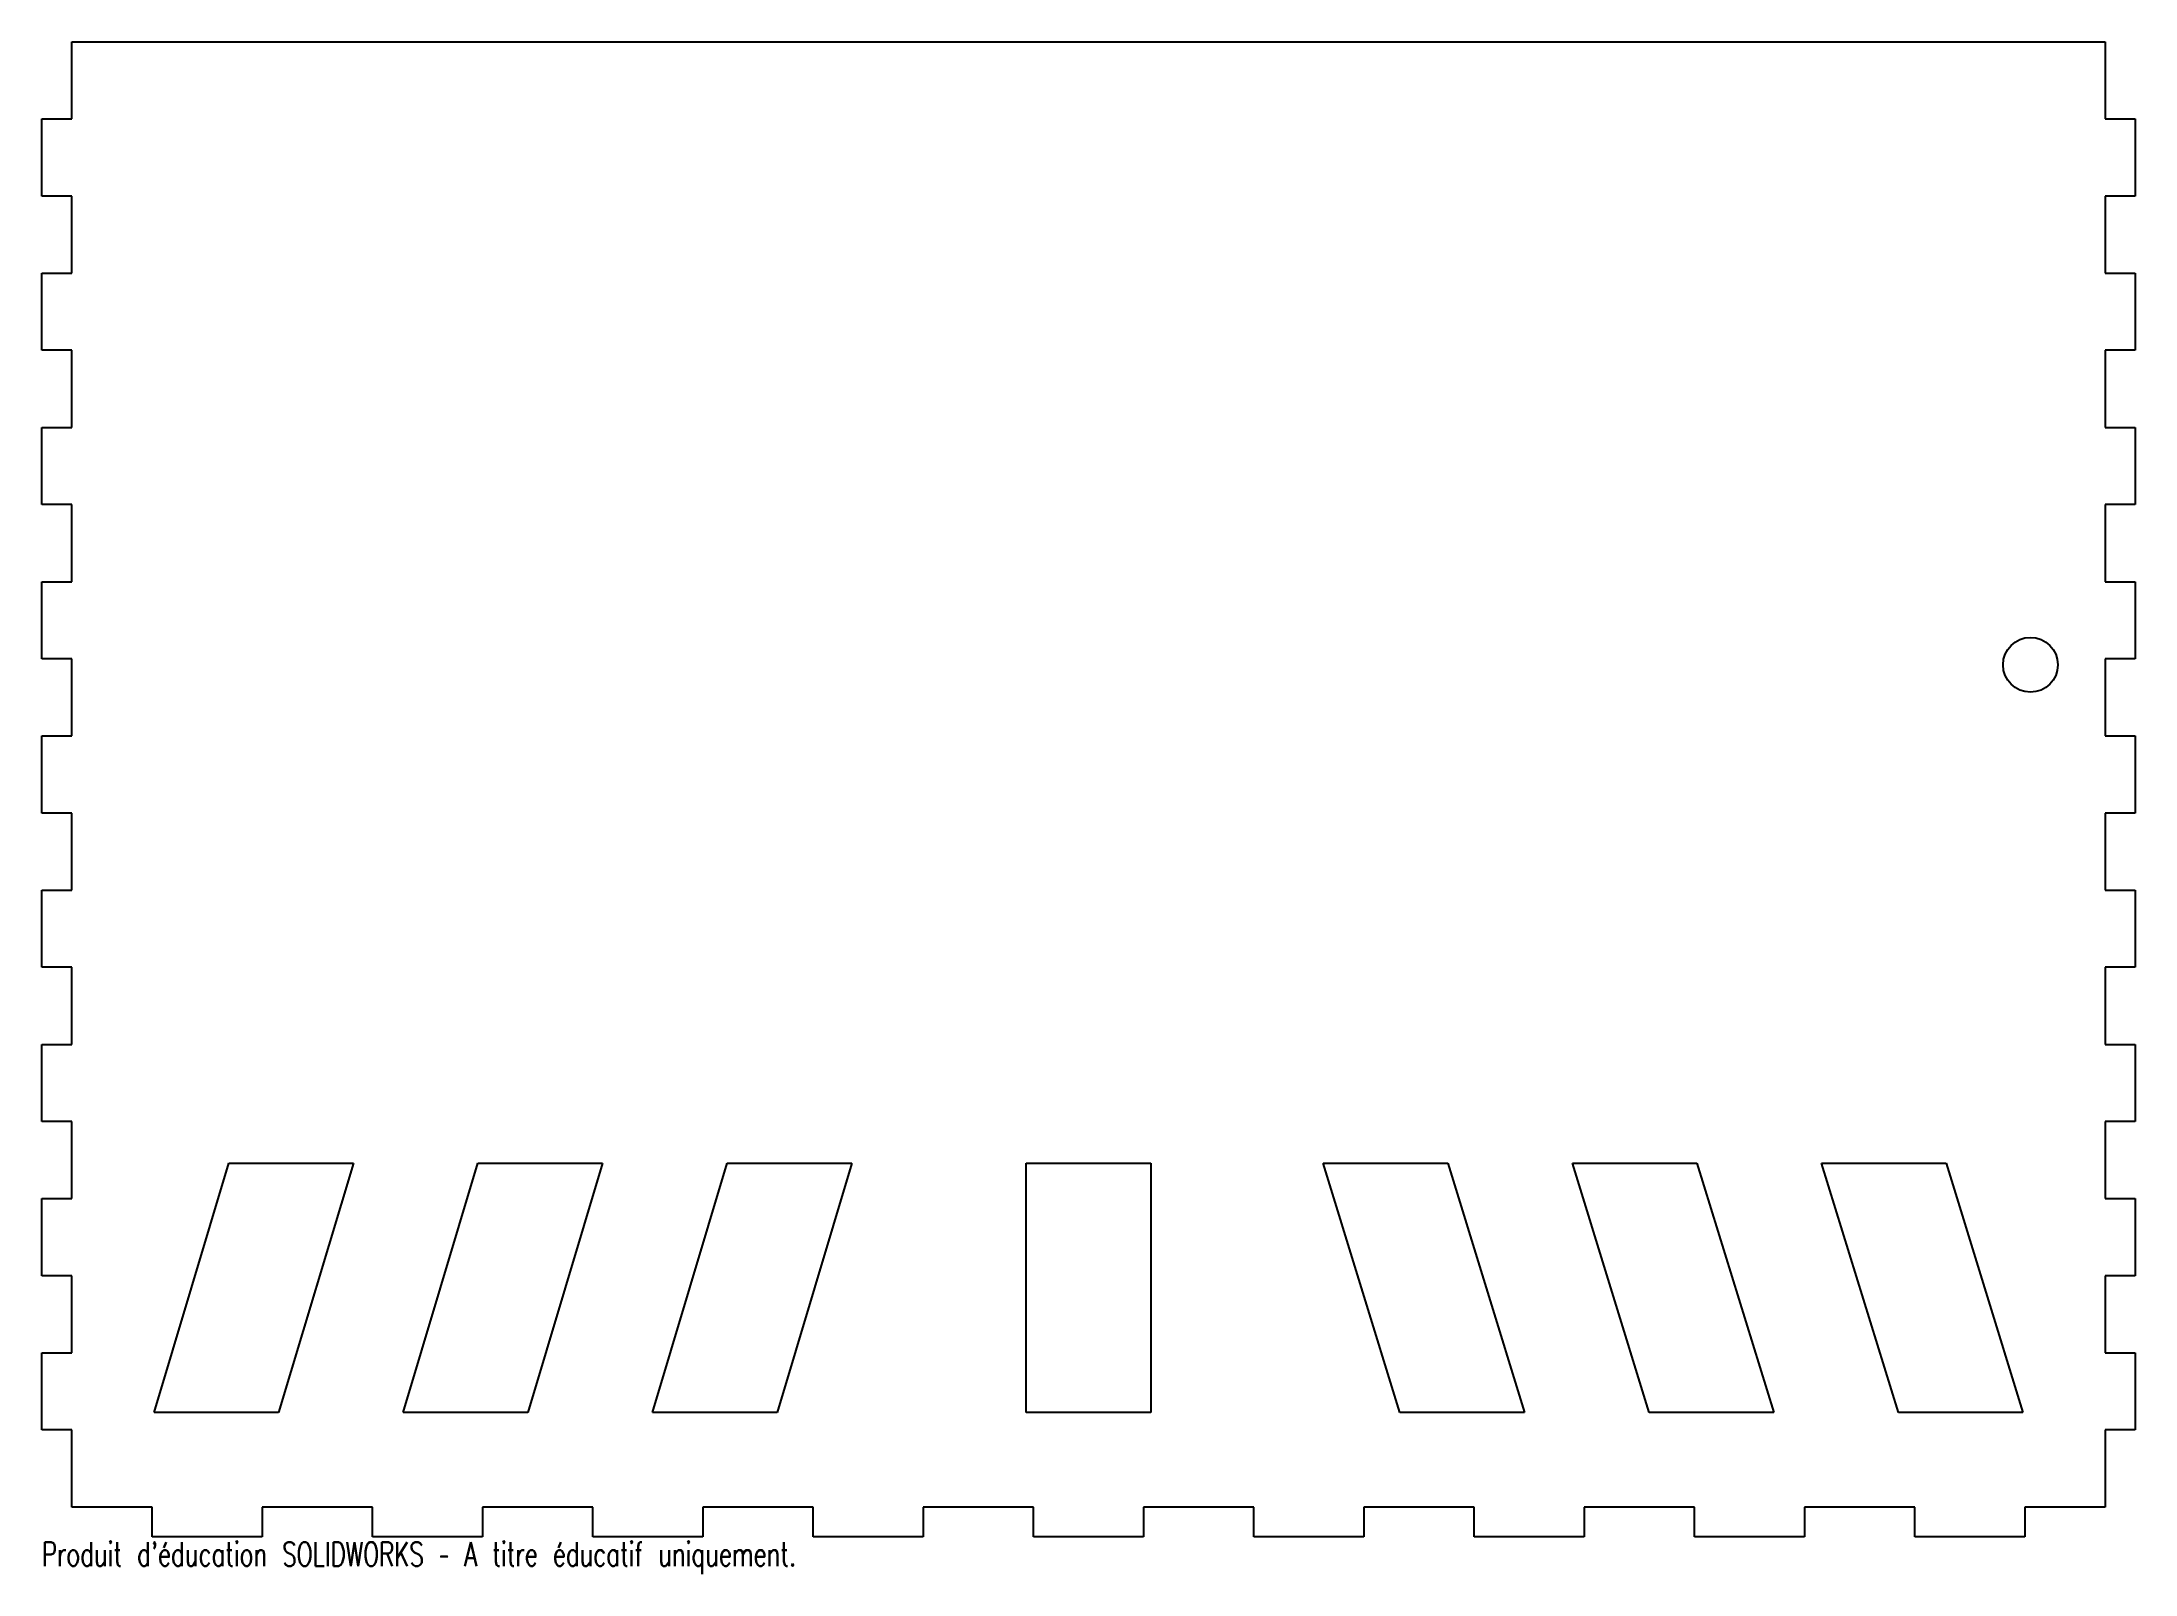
# Model space of a CAD drawing. Header units: millimetres. Extents: x -6 to 414, y -157 to 150.
import ezdxf

# ---------------------------------------------------------------- set-up
doc = ezdxf.new("R2010")
doc.units = ezdxf.units.MM
doc.styles.add('SLDTEXTSTYLE0', font='TXT', dxfattribs={"width": 0.7, "bigfont": 'bigfont'})

msp = doc.modelspace()

# ---------------------------------------------------------------- linework, layer by layer
at = {"color": 7, "linetype": 'Continuous', "lineweight": 25}
for p, q in [((0, 150), (408, 150)), ((0, 134.53), (0, 150)), ((408, 150), (408, 134.53)), ((-6, 134.53), (0, 134.53)), ((-6, 119.05), (-6, 134.53)), ((408, 134.53), (414, 134.53)), ((414, 134.53), (414, 119.05)), ((0, 119.05), (-6, 119.05)), ((0, 103.58), (0, 119.05)), ((408, 119.05), (408, 103.58)), ((414, 119.05), (408, 119.05)), ((-6, 103.58), (0, 103.58)), ((-6, 88.11), (-6, 103.58)), ((408, 103.58), (414, 103.58)), ((414, 103.58), (414, 88.11)), ((0, 88.11), (-6, 88.11)), ((0, 72.63), (0, 88.11)), ((408, 88.11), (408, 72.63)), ((414, 88.11), (408, 88.11)), ((-6, 72.63), (0, 72.63)), ((-6, 57.16), (-6, 72.63)), ((408, 72.63), (414, 72.63)), ((414, 72.63), (414, 57.16)), ((0, 57.16), (-6, 57.16)), ((0, 41.68), (0, 57.16)), ((408, 57.16), (408, 41.68)), ((414, 57.16), (408, 57.16)), ((-6, 41.68), (0, 41.68)), ((-6, 26.21), (-6, 41.68)), ((408, 41.68), (414, 41.68)), ((414, 41.68), (414, 26.21)), ((0, 26.21), (-6, 26.21)), ((0, 10.74), (0, 26.21)), ((408, 26.21), (408, 10.74)), ((414, 26.21), (408, 26.21)), ((-6, 10.74), (0, 10.74)), ((-6, -4.74), (-6, 10.74)), ((408, 10.74), (414, 10.74)), ((414, 10.74), (414, -4.74)), ((0, -4.74), (-6, -4.74)), ((0, -20.21), (0, -4.74)), ((408, -4.74), (408, -20.21)), ((414, -4.74), (408, -4.74)), ((-6, -20.21), (0, -20.21)), ((-6, -35.68), (-6, -20.21)), ((408, -20.21), (414, -20.21)), ((414, -20.21), (414, -35.68)), ((0, -35.68), (-6, -35.68)), ((0, -51.16), (0, -35.68)), ((408, -35.68), (408, -51.16)), ((414, -35.68), (408, -35.68)), ((-6, -51.16), (0, -51.16)), ((-6, -66.63), (-6, -51.16)), ((408, -51.16), (414, -51.16)), ((414, -51.16), (414, -66.63)), ((0, -66.63), (-6, -66.63)), ((0, -82.11), (0, -66.63)), ((408, -66.63), (408, -82.11)), ((414, -66.63), (408, -66.63)), ((16.5, -125), (31.5, -75)), ((31.5, -75), (56.5, -75)), ((56.5, -75), (41.5, -125)), ((66.5, -125), (81.5, -75)), ((81.5, -75), (106.5, -75)), ((106.5, -75), (91.5, -125)), ((116.5, -125), (131.5, -75)), ((131.5, -75), (156.5, -75)), ((156.5, -75), (141.5, -125)), ((191.5, -125), (191.5, -75)), ((191.5, -75), (216.5, -75)), ((216.5, -75), (216.5, -125)), ((266.5, -125), (251.08, -75)), ((251.08, -75), (276.08, -75)), ((276.08, -75), (291.5, -125)), ((316.5, -125), (301.08, -75)), ((301.08, -75), (326.08, -75)), ((326.08, -75), (341.5, -125)), ((366.5, -125), (351.08, -75)), ((351.08, -75), (376.08, -75)), ((376.08, -75), (391.5, -125)), ((-6, -82.11), (0, -82.11)), ((-6, -97.58), (-6, -82.11)), ((408, -82.11), (414, -82.11)), ((414, -82.11), (414, -97.58)), ((0, -97.58), (-6, -97.58)), ((0, -113.05), (0, -97.58)), ((408, -97.58), (408, -113.05)), ((414, -97.58), (408, -97.58)), ((-6, -113.05), (0, -113.05)), ((-6, -128.53), (-6, -113.05)), ((408, -113.05), (414, -113.05)), ((414, -113.05), (414, -128.53)), ((41.5, -125), (16.5, -125)), ((91.5, -125), (66.5, -125)), ((141.5, -125), (116.5, -125)), ((216.5, -125), (191.5, -125)), ((291.5, -125), (266.5, -125)), ((341.5, -125), (316.5, -125)), ((391.5, -125), (366.5, -125)), ((0, -128.53), (-6, -128.53)), ((0, -144), (0, -128.53)), ((408, -128.53), (408, -144)), ((414, -128.53), (408, -128.53)), ((16.11, -144), (0, -144)), ((16.11, -150), (16.11, -144)), ((38.21, -144), (38.21, -150)), ((60.32, -144), (38.21, -144)), ((60.32, -150), (60.32, -144)), ((82.42, -144), (82.42, -150)), ((104.53, -144), (82.42, -144)), ((104.53, -150), (104.53, -144)), ((126.63, -144), (126.63, -150)), ((148.74, -144), (126.63, -144)), ((148.74, -150), (148.74, -144)), ((170.84, -144), (170.84, -150)), ((192.95, -144), (170.84, -144)), ((192.95, -150), (192.95, -144)), ((215.05, -144), (215.05, -150)), ((237.16, -144), (215.05, -144)), ((237.16, -150), (237.16, -144)), ((259.26, -144), (259.26, -150)), ((281.37, -144), (259.26, -144)), ((281.37, -150), (281.37, -144)), ((303.47, -144), (303.47, -150)), ((325.58, -144), (303.47, -144)), ((325.58, -150), (325.58, -144)), ((347.68, -144), (347.68, -150)), ((369.79, -144), (347.68, -144)), ((369.79, -150), (369.79, -144)), ((391.89, -144), (391.89, -150)), ((408, -144), (391.89, -144)), ((38.21, -150), (16.11, -150)), ((82.42, -150), (60.32, -150)), ((126.63, -150), (104.53, -150)), ((170.84, -150), (148.74, -150)), ((215.05, -150), (192.95, -150)), ((259.26, -150), (237.16, -150)), ((303.47, -150), (281.37, -150)), ((347.68, -150), (325.58, -150)), ((391.89, -150), (369.79, -150))]:
    msp.add_line(p, q, dxfattribs=at)
msp.add_circle((393, 25), 5.5, dxfattribs=at)

# ---------------------------------------------------------------- texts
at = {"color": 7, "linetype": 'Continuous', "insert": (-6, -151.02), "char_height": 4.8336, "attachment_point": 1, "style": 'SLDTEXTSTYLE0'}
msp.add_mtext("Produit d'éducation SOLIDWORKS – A titre éducatif uniquement.", dxfattribs=at)

doc.saveas('drawing.dxf')
